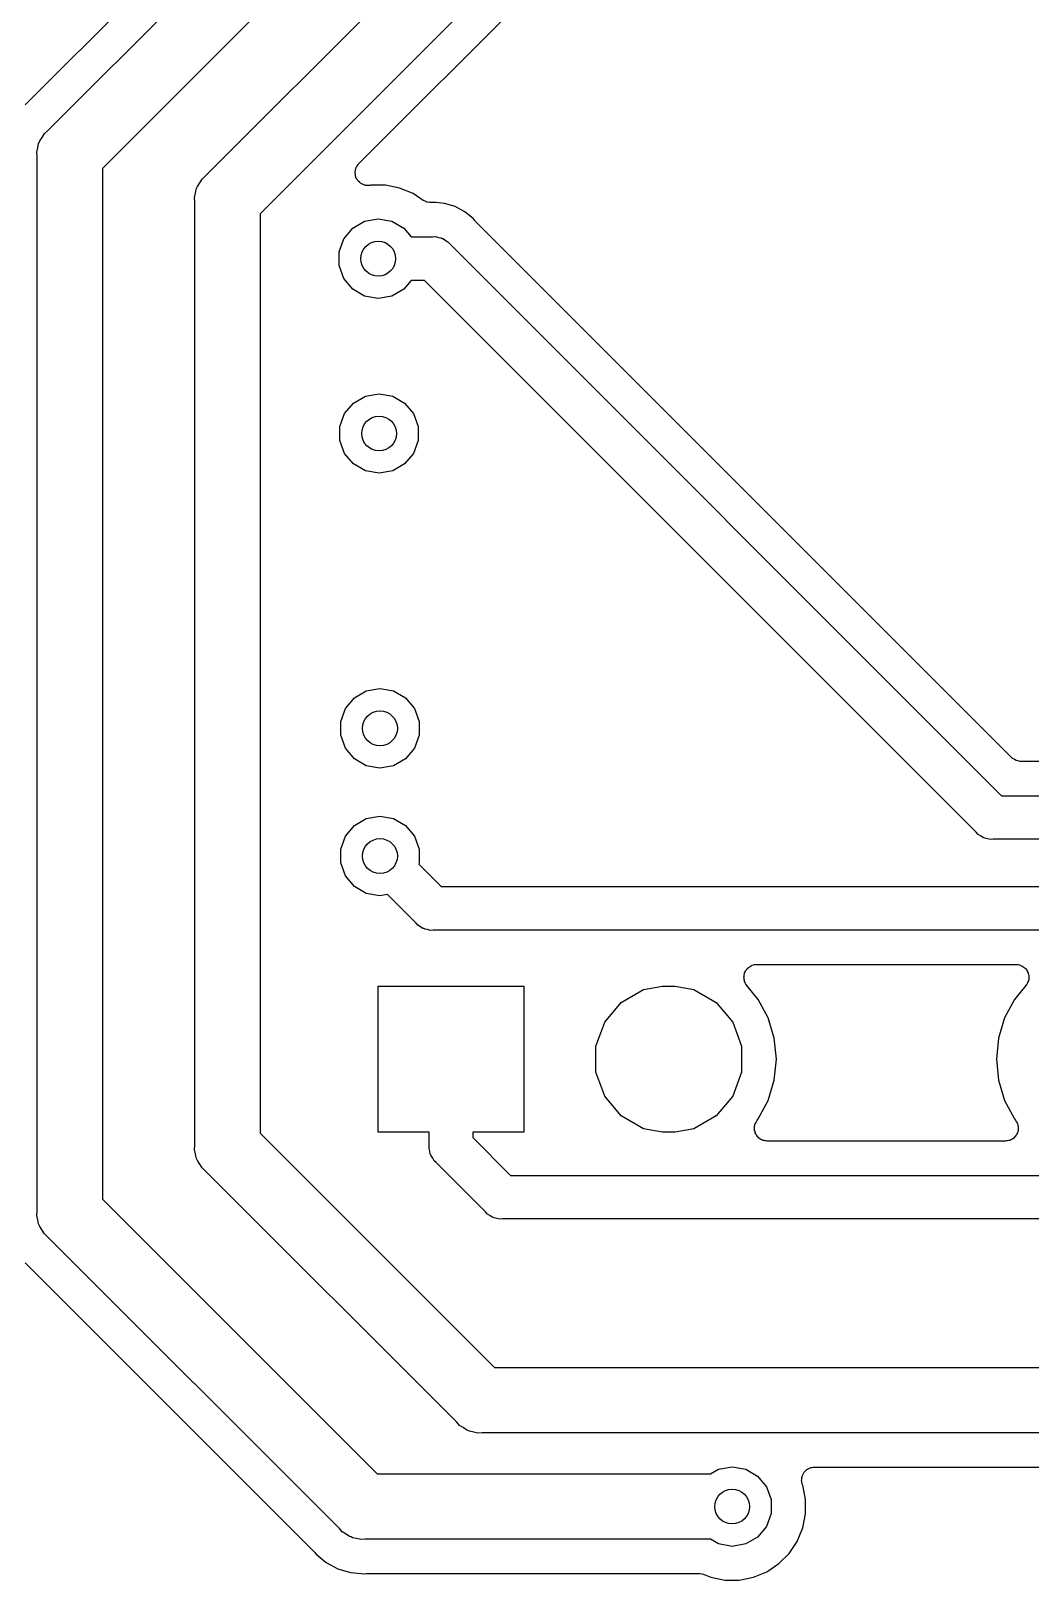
# Model space of a CAD drawing. Extents: x 91.4 to 190.2, y -113.9 to -59.9.
# Drawn here: x 110.92 to 122.58, y -100.42 to -82.34 of the extents above; entities that cross this region are included whole.
import ezdxf

# ---------------------------------------------------------------- set-up
doc = ezdxf.new("R2010")
doc.units = 0
doc.header["$MEASUREMENT"] = 0
doc.layers.add('BLACK', color=7, linetype='CONTINUOUS')

msp = doc.modelspace()

# ---------------------------------------------------------------- linework, layer by layer
at = {"layer": 'BLACK', "linetype": 'CONTINUOUS'}
for p, q in [((114.145, -79.9104), (110.85, -83.2054)), ((111.112, -83.5088), (114.589, -80.0322)), ((115.228, -80.4712), (111.751, -83.9478)), ((112.952, -84.0388), (116.359, -80.6322)), ((116.998, -81.0712), (113.591, -84.4778)), ((114.744, -83.8909), (117.26, -81.3746)), ((110.998, -83.7075), (111.006, -83.6577)), ((111.006, -83.6577), (111.015, -83.6429)), ((111.015, -83.6429), (111.019, -83.6265)), ((111.019, -83.6265), (111.048, -83.5851)), ((111.048, -83.5851), (111.074, -83.5413)), ((111.074, -83.5413), (111.112, -83.5088)), ((110.985, -83.7563), (110.998, -83.7075)), ((110.989, -83.8066), (110.985, -83.7563)), ((110.989, -96.1134), (110.989, -83.8066)), ((111.751, -83.9478), (111.751, -95.9722)), ((112.914, -84.0713), (112.952, -84.0388)), ((114.7, -83.9839), (114.705, -83.9666)), ((114.701, -83.9921), (114.7, -83.9839)), ((114.7, -84.0003), (114.701, -83.9921)), ((114.703, -84.0179), (114.7, -84.0003)), ((114.705, -84.0358), (114.703, -84.0179)), ((114.705, -83.9666), (114.708, -83.9488)), ((114.708, -84.0433), (114.705, -84.0358)), ((114.708, -83.9488), (114.712, -83.9416)), ((114.712, -83.9416), (114.714, -83.9336)), ((114.714, -83.9336), (114.724, -83.9189)), ((114.724, -83.9189), (114.733, -83.9031)), ((114.733, -83.9031), (114.739, -83.8977)), ((114.739, -83.8977), (114.744, -83.8909)), ((112.838, -84.2374), (112.846, -84.1877)), ((112.846, -84.1877), (112.855, -84.1729)), ((112.855, -84.1729), (112.859, -84.1565)), ((112.859, -84.1565), (112.888, -84.1151)), ((112.888, -84.1151), (112.914, -84.0713)), ((114.71, -84.0514), (114.708, -84.0433)), ((114.719, -84.0668), (114.71, -84.0514)), ((114.727, -84.083), (114.719, -84.0668)), ((114.733, -84.0889), (114.727, -84.083)), ((114.737, -84.0959), (114.733, -84.0889)), ((114.751, -84.1072), (114.737, -84.0959)), ((114.764, -84.1199), (114.751, -84.1072)), ((114.771, -84.1234), (114.764, -84.1199)), ((114.777, -84.1285), (114.771, -84.1234)), ((114.794, -84.1343), (114.777, -84.1285)), ((114.811, -84.1419), (114.794, -84.1343)), ((114.819, -84.1426), (114.811, -84.1419)), ((114.827, -84.1453), (114.819, -84.1426)), ((114.845, -84.1449), (114.827, -84.1453)), ((114.863, -84.1464), (114.845, -84.1449)), ((114.871, -84.1443), (114.863, -84.1464)), ((114.879, -84.1441), (114.871, -84.1443)), ((114.886, -84.1428), (114.879, -84.1441)), ((115.054, -84.1428), (114.886, -84.1428)), ((115.22, -84.1757), (115.054, -84.1428)), ((115.376, -84.2404), (115.22, -84.1757)), ((112.825, -84.2863), (112.838, -84.2374)), ((112.829, -84.3366), (112.825, -84.2863)), ((112.829, -95.3434), (112.829, -84.3366)), ((115.496, -84.3205), (115.376, -84.2404)), ((115.519, -84.3307), (115.496, -84.3205)), ((115.542, -84.3411), (115.519, -84.3307)), ((115.543, -84.3411), (115.542, -84.3411)), ((115.544, -84.3415), (115.543, -84.3411)), ((115.569, -84.3431), (115.544, -84.3415)), ((115.594, -84.3451), (115.569, -84.3431)), ((115.617, -84.3428), (115.594, -84.3451)), ((115.641, -84.3453), (115.617, -84.3428)), ((115.745, -84.3555), (115.641, -84.3453)), ((115.641, -84.3453), (115.641, -84.3453)), ((115.641, -84.3453), (115.641, -84.3453)), ((115.868, -84.3929), (115.745, -84.3555)), ((115.982, -84.4536), (115.868, -84.3929)), ((113.591, -84.4778), (113.591, -95.2022)), ((114.672, -84.6444), (114.811, -84.5637)), ((114.811, -84.5637), (114.97, -84.5357)), ((114.97, -84.5357), (115.129, -84.5637)), ((115.129, -84.5637), (115.268, -84.6444)), ((116.081, -84.5353), (115.982, -84.4536)), ((116.097, -84.5546), (116.081, -84.5353)), ((116.103, -84.5594), (116.097, -84.5546)), ((116.107, -84.5655), (116.103, -84.5594)), ((122.364, -90.8221), (116.107, -84.5655)), ((114.568, -84.7679), (114.672, -84.6444)), ((115.268, -84.6444), (115.354, -84.746)), ((115.354, -84.746), (115.605, -84.746)), ((115.605, -84.746), (115.639, -84.7431)), ((115.639, -84.7431), (115.672, -84.7518)), ((115.672, -84.7518), (115.705, -84.7576)), ((115.705, -84.7576), (115.715, -84.7633)), ((115.715, -84.7633), (115.726, -84.7662)), ((114.513, -84.9194), (114.568, -84.7679)), ((114.513, -85.0806), (114.513, -84.9194)), ((115.726, -84.7662), (115.753, -84.7856)), ((115.753, -84.7856), (115.782, -84.8024)), ((115.782, -84.8024), (115.804, -84.8282)), ((115.804, -84.8282), (122.242, -91.266)), ((114.568, -85.2321), (114.513, -85.0806)), ((114.672, -85.3556), (114.568, -85.2321)), ((115.354, -85.254), (115.268, -85.3556)), ((115.511, -85.254), (115.354, -85.254)), ((121.949, -91.6918), (115.511, -85.254)), ((114.811, -85.4363), (114.672, -85.3556)), ((114.97, -85.4643), (114.811, -85.4363)), ((115.129, -85.4363), (114.97, -85.4643)), ((115.268, -85.3556), (115.129, -85.4363)), ((114.578, -86.8079), (114.682, -86.6844)), ((114.682, -86.6844), (114.821, -86.6037)), ((114.821, -86.6037), (114.98, -86.5757)), ((114.98, -86.5757), (115.139, -86.6037)), ((115.139, -86.6037), (115.278, -86.6844)), ((115.278, -86.6844), (115.382, -86.8079)), ((114.523, -86.9594), (114.578, -86.8079)), ((115.382, -86.8079), (115.437, -86.9594)), ((114.523, -87.1206), (114.523, -86.9594)), ((115.437, -86.9594), (115.437, -87.1206)), ((114.578, -87.2721), (114.523, -87.1206)), ((114.682, -87.3956), (114.578, -87.2721)), ((115.382, -87.2721), (115.278, -87.3956)), ((115.437, -87.1206), (115.382, -87.2721)), ((114.821, -87.4763), (114.682, -87.3956)), ((114.98, -87.5043), (114.821, -87.4763)), ((115.139, -87.4763), (114.98, -87.5043)), ((115.278, -87.3956), (115.139, -87.4763)), ((114.588, -90.2479), (114.692, -90.1244)), ((114.692, -90.1244), (114.831, -90.0437)), ((114.831, -90.0437), (114.99, -90.0157)), ((114.99, -90.0157), (115.149, -90.0437)), ((115.149, -90.0437), (115.288, -90.1244)), ((115.288, -90.1244), (115.392, -90.2479)), ((114.533, -90.3994), (114.588, -90.2479)), ((115.392, -90.2479), (115.447, -90.3994)), ((114.533, -90.5606), (114.533, -90.3994)), ((115.447, -90.3994), (115.447, -90.5606)), ((114.588, -90.7121), (114.533, -90.5606)), ((114.692, -90.8356), (114.588, -90.7121)), ((115.392, -90.7121), (115.288, -90.8356)), ((115.447, -90.5606), (115.392, -90.7121)), ((114.831, -90.9163), (114.692, -90.8356)), ((115.288, -90.8356), (115.149, -90.9163)), ((122.369, -90.8259), (122.364, -90.8221)), ((122.373, -90.8309), (122.369, -90.8259)), ((122.39, -90.8407), (122.373, -90.8309)), ((122.406, -90.8519), (122.39, -90.8407)), ((122.413, -90.8537), (122.406, -90.8519)), ((122.418, -90.857), (122.413, -90.8537)), ((122.438, -90.8604), (122.418, -90.857)), ((122.457, -90.8654), (122.438, -90.8604)), ((122.463, -90.8649), (122.457, -90.8654)), ((122.47, -90.866), (122.463, -90.8649)), ((124.262, -90.866), (122.47, -90.866)), ((114.99, -90.9443), (114.831, -90.9163)), ((115.149, -90.9163), (114.99, -90.9443)), ((122.242, -91.266), (127.785, -91.266)), ((114.588, -91.7379), (114.692, -91.6144)), ((114.692, -91.6144), (114.831, -91.5337)), ((114.831, -91.5337), (114.99, -91.5057)), ((114.99, -91.5057), (115.149, -91.5337)), ((115.149, -91.5337), (115.288, -91.6144)), ((115.288, -91.6144), (115.392, -91.7379)), ((114.533, -91.8894), (114.588, -91.7379)), ((115.392, -91.7379), (115.447, -91.8894)), ((121.971, -91.7176), (121.949, -91.6918)), ((122, -91.7344), (121.971, -91.7176)), ((122.028, -91.7538), (122, -91.7344)), ((122.039, -91.7567), (122.028, -91.7538)), ((122.048, -91.7624), (122.039, -91.7567)), ((122.082, -91.7682), (122.048, -91.7624)), ((122.114, -91.7769), (122.082, -91.7682)), ((122.148, -91.774), (122.114, -91.7769)), ((127.879, -91.774), (122.148, -91.774)), ((114.533, -92.0506), (114.533, -91.8894)), ((115.447, -91.8894), (115.447, -92.0506)), ((114.588, -92.2021), (114.533, -92.0506)), ((115.447, -92.0506), (115.443, -92.0634)), ((115.443, -92.0634), (115.705, -92.326)), ((114.692, -92.3256), (114.588, -92.2021)), ((114.831, -92.4063), (114.692, -92.3256)), ((115.705, -92.326), (132.125, -92.326)), ((114.99, -92.4343), (114.831, -92.4063)), ((115.079, -92.4185), (114.99, -92.4343)), ((115.413, -92.7518), (115.079, -92.4185)), ((115.434, -92.7776), (115.413, -92.7518)), ((115.463, -92.7944), (115.434, -92.7776)), ((115.491, -92.8138), (115.463, -92.7944)), ((115.502, -92.8167), (115.491, -92.8138)), ((115.512, -92.8224), (115.502, -92.8167)), ((115.545, -92.8282), (115.512, -92.8224)), ((115.578, -92.8369), (115.545, -92.8282)), ((115.611, -92.834), (115.578, -92.8369)), ((132.219, -92.834), (115.611, -92.834)), ((119.302, -93.2621), (119.313, -93.2533)), ((119.313, -93.2533), (119.325, -93.2492)), ((119.325, -93.2492), (119.335, -93.243)), ((119.335, -93.243), (119.349, -93.2406)), ((119.349, -93.2406), (119.362, -93.236)), ((119.362, -93.236), (119.374, -93.2361)), ((119.374, -93.2361), (119.387, -93.234)), ((119.387, -93.234), (122.413, -93.234)), ((122.413, -93.234), (122.426, -93.2361)), ((122.426, -93.2361), (122.438, -93.236)), ((122.438, -93.236), (122.451, -93.2406)), ((122.451, -93.2406), (122.465, -93.243)), ((122.465, -93.243), (122.475, -93.2492)), ((122.475, -93.2492), (122.487, -93.2533)), ((122.487, -93.2533), (122.498, -93.2621)), ((119.237, -93.3824), (119.239, -93.3703)), ((119.239, -93.3961), (119.237, -93.3824)), ((119.239, -93.358), (119.244, -93.3449)), ((119.239, -93.3703), (119.239, -93.358)), ((119.239, -93.41), (119.239, -93.3961)), ((119.243, -93.4216), (119.239, -93.41)), ((119.245, -93.4338), (119.243, -93.4216)), ((119.244, -93.3449), (119.246, -93.3312)), ((119.252, -93.4459), (119.245, -93.4338)), ((119.246, -93.3312), (119.252, -93.3206)), ((119.252, -93.3206), (119.257, -93.309)), ((119.257, -93.309), (119.266, -93.2983)), ((119.266, -93.2983), (119.273, -93.2863)), ((119.273, -93.2863), (119.282, -93.2785)), ((119.282, -93.2785), (119.29, -93.2691)), ((119.29, -93.2691), (119.302, -93.2621)), ((122.498, -93.2621), (122.51, -93.2691)), ((122.51, -93.2691), (122.518, -93.2785)), ((122.518, -93.2785), (122.527, -93.2863)), ((122.527, -93.2863), (122.534, -93.2983)), ((122.534, -93.2983), (122.543, -93.309)), ((122.543, -93.309), (122.548, -93.3206)), ((122.548, -93.3206), (122.554, -93.3312)), ((122.555, -93.4338), (122.548, -93.4459)), ((122.554, -93.3312), (122.556, -93.3449)), ((122.557, -93.4216), (122.555, -93.4338)), ((122.556, -93.3449), (122.561, -93.358)), ((122.561, -93.41), (122.557, -93.4216)), ((122.561, -93.358), (122.561, -93.3703)), ((122.561, -93.3703), (122.563, -93.3824)), ((122.563, -93.3824), (122.561, -93.3961)), ((122.561, -93.3961), (122.561, -93.41)), ((114.97, -95.19), (114.97, -93.49)), ((114.97, -93.49), (116.67, -93.49)), ((116.67, -93.49), (116.67, -95.19)), ((117.805, -93.6788), (118.065, -93.5289)), ((118.065, -93.5289), (118.286, -93.49)), ((118.286, -93.49), (118.434, -93.49)), ((118.434, -93.49), (118.655, -93.5289)), ((118.655, -93.5289), (118.915, -93.6788)), ((119.257, -93.459), (119.252, -93.4459)), ((119.265, -93.4684), (119.257, -93.459)), ((119.271, -93.4792), (119.265, -93.4684)), ((119.404, -93.6422), (119.271, -93.4792)), ((122.529, -93.4792), (122.396, -93.6422)), ((122.535, -93.4684), (122.529, -93.4792)), ((122.543, -93.459), (122.535, -93.4684)), ((122.548, -93.4459), (122.543, -93.459)), ((117.613, -93.9084), (117.805, -93.6788)), ((118.915, -93.6788), (119.107, -93.9084)), ((119.52, -93.8593), (119.404, -93.6422)), ((122.396, -93.6422), (122.28, -93.8593)), ((117.51, -94.1901), (117.613, -93.9084)), ((119.107, -93.9084), (119.21, -94.1901)), ((119.592, -94.095), (119.52, -93.8593)), ((122.28, -93.8593), (122.208, -94.095)), ((119.616, -94.34), (119.592, -94.095)), ((122.208, -94.095), (122.184, -94.34)), ((117.51, -94.4899), (117.51, -94.1901)), ((119.21, -94.1901), (119.21, -94.4899)), ((119.592, -94.585), (119.616, -94.34)), ((122.184, -94.34), (122.208, -94.585)), ((117.613, -94.7716), (117.51, -94.4899)), ((119.21, -94.4899), (119.107, -94.7716)), ((119.52, -94.8207), (119.592, -94.585)), ((122.208, -94.585), (122.28, -94.8207)), ((117.805, -95.0012), (117.613, -94.7716)), ((119.107, -94.7716), (118.915, -95.0012)), ((119.404, -95.0378), (119.52, -94.8207)), ((122.28, -94.8207), (122.396, -95.0378)), ((118.065, -95.1511), (117.805, -95.0012)), ((118.915, -95.0012), (118.655, -95.1511)), ((119.38, -95.071), (119.388, -95.0616)), ((119.388, -95.0616), (119.394, -95.0508)), ((119.394, -95.0508), (119.404, -95.0378)), ((122.396, -95.0378), (122.406, -95.0508)), ((122.406, -95.0508), (122.412, -95.0616)), ((122.412, -95.0616), (122.42, -95.071)), ((113.591, -95.2022), (116.326, -97.9368)), ((115.566, -95.19), (114.97, -95.19)), ((115.566, -95.3489), (115.566, -95.19)), ((116.67, -95.19), (116.074, -95.19)), ((116.074, -95.19), (116.074, -95.2548)), ((118.286, -95.19), (118.065, -95.1511)), ((118.434, -95.19), (118.286, -95.19)), ((118.655, -95.1511), (118.434, -95.19)), ((119.36, -95.1476), (119.362, -95.1339)), ((119.362, -95.1597), (119.36, -95.1476)), ((119.362, -95.12), (119.366, -95.1084)), ((119.362, -95.1339), (119.362, -95.12)), ((119.362, -95.172), (119.362, -95.1597)), ((119.367, -95.1851), (119.362, -95.172)), ((119.366, -95.1084), (119.368, -95.0962)), ((119.369, -95.1988), (119.367, -95.1851)), ((119.368, -95.0962), (119.375, -95.0841)), ((119.376, -95.2094), (119.369, -95.1988)), ((119.375, -95.0841), (119.38, -95.071)), ((119.38, -95.221), (119.376, -95.2094)), ((119.389, -95.2317), (119.38, -95.221)), ((119.396, -95.2437), (119.389, -95.2317)), ((119.405, -95.2515), (119.396, -95.2437)), ((122.404, -95.2437), (122.395, -95.2515)), ((122.411, -95.2317), (122.404, -95.2437)), ((122.42, -95.221), (122.411, -95.2317)), ((122.42, -95.071), (122.425, -95.0841)), ((122.424, -95.2094), (122.42, -95.221)), ((122.431, -95.1988), (122.424, -95.2094)), ((122.425, -95.0841), (122.432, -95.0962)), ((122.433, -95.1851), (122.431, -95.1988)), ((122.432, -95.0962), (122.434, -95.1084)), ((122.438, -95.172), (122.433, -95.1851)), ((122.434, -95.1084), (122.438, -95.12)), ((122.438, -95.12), (122.438, -95.1339)), ((122.438, -95.1339), (122.44, -95.1476)), ((122.44, -95.1476), (122.438, -95.1597)), ((122.438, -95.1597), (122.438, -95.172)), ((112.825, -95.3937), (112.829, -95.3434)), ((112.838, -95.4425), (112.825, -95.3937)), ((115.563, -95.3825), (115.566, -95.3489)), ((115.572, -95.415), (115.563, -95.3825)), ((115.578, -95.4482), (115.572, -95.415)), ((116.074, -95.2548), (116.515, -95.696)), ((119.413, -95.2609), (119.405, -95.2515)), ((119.425, -95.2679), (119.413, -95.2609)), ((119.436, -95.2767), (119.425, -95.2679)), ((119.448, -95.2808), (119.436, -95.2767)), ((119.458, -95.287), (119.448, -95.2808)), ((119.472, -95.2894), (119.458, -95.287)), ((119.485, -95.294), (119.472, -95.2894)), ((119.498, -95.2939), (119.485, -95.294)), ((119.51, -95.296), (119.498, -95.2939)), ((122.29, -95.296), (119.51, -95.296)), ((122.302, -95.2939), (122.29, -95.296)), ((122.315, -95.294), (122.302, -95.2939)), ((122.328, -95.2894), (122.315, -95.294)), ((122.342, -95.287), (122.328, -95.2894)), ((122.352, -95.2808), (122.342, -95.287)), ((122.364, -95.2767), (122.352, -95.2808)), ((122.375, -95.2679), (122.364, -95.2767)), ((122.387, -95.2609), (122.375, -95.2679)), ((122.395, -95.2515), (122.387, -95.2609)), ((112.846, -95.4923), (112.838, -95.4425)), ((112.855, -95.5071), (112.846, -95.4923)), ((112.859, -95.5235), (112.855, -95.5071)), ((112.888, -95.5649), (112.859, -95.5235)), ((112.914, -95.6087), (112.888, -95.5649)), ((112.952, -95.6412), (112.914, -95.6087)), ((115.583, -95.458), (115.578, -95.4482)), ((115.586, -95.469), (115.583, -95.458)), ((115.606, -95.4966), (115.586, -95.469)), ((115.622, -95.5258), (115.606, -95.4966)), ((115.648, -95.5474), (115.622, -95.5258)), ((116.223, -96.1218), (115.648, -95.5474)), ((115.887, -98.5755), (112.952, -95.6412)), ((116.515, -95.696), (136.395, -95.696)), ((110.985, -96.1637), (110.989, -96.1134)), ((111.751, -95.9722), (114.958, -99.179)), ((116.244, -96.1476), (116.223, -96.1218)), ((116.273, -96.1644), (116.244, -96.1476)), ((110.998, -96.2126), (110.985, -96.1637)), ((111.006, -96.2623), (110.998, -96.2126)), ((111.015, -96.2771), (111.006, -96.2623)), ((111.019, -96.2935), (111.015, -96.2771)), ((111.048, -96.3349), (111.019, -96.2935)), ((116.301, -96.1838), (116.273, -96.1644)), ((116.312, -96.1867), (116.301, -96.1838)), ((116.322, -96.1924), (116.312, -96.1867)), ((116.355, -96.1982), (116.322, -96.1924)), ((116.388, -96.2069), (116.355, -96.1982)), ((116.421, -96.204), (116.388, -96.2069)), ((136.489, -96.204), (116.421, -96.204)), ((111.074, -96.3787), (111.048, -96.3349)), ((111.112, -96.4112), (111.074, -96.3787)), ((114.519, -99.8176), (111.112, -96.4112)), ((110.85, -96.7146), (114.215, -100.08)), ((116.326, -97.9368), (124.476, -97.9368)), ((115.919, -98.6142), (115.887, -98.5755)), ((115.963, -98.6394), (115.919, -98.6142)), ((116.004, -98.6684), (115.963, -98.6394)), ((116.021, -98.6728), (116.004, -98.6684)), ((116.035, -98.6813), (116.021, -98.6728)), ((116.085, -98.6901), (116.035, -98.6813)), ((116.134, -98.7032), (116.085, -98.6901)), ((116.184, -98.6988), (116.134, -98.7032)), ((124.335, -98.6988), (116.184, -98.6988)), ((114.958, -99.179), (118.846, -99.179)), ((118.846, -99.179), (118.941, -99.1237)), ((118.941, -99.1237), (119.1, -99.0957)), ((119.1, -99.0957), (119.259, -99.1237)), ((119.259, -99.1237), (119.398, -99.2044)), ((119.398, -99.2044), (119.502, -99.3279)), ((119.914, -99.2228), (119.917, -99.2135)), ((119.914, -99.2391), (119.914, -99.2228)), ((119.917, -99.2135), (119.918, -99.2037)), ((119.918, -99.2037), (119.926, -99.1892)), ((119.926, -99.1892), (119.931, -99.1738)), ((119.931, -99.1738), (119.938, -99.1662)), ((119.938, -99.1662), (119.942, -99.1575)), ((119.942, -99.1575), (119.954, -99.1464)), ((119.954, -99.1464), (119.965, -99.1339)), ((119.965, -99.1339), (119.973, -99.129)), ((119.973, -99.129), (119.981, -99.1223)), ((119.981, -99.1223), (119.996, -99.116)), ((119.996, -99.116), (120.01, -99.1078)), ((120.01, -99.1078), (120.02, -99.1061)), ((120.02, -99.1061), (120.029, -99.1024)), ((120.029, -99.1024), (120.045, -99.1016)), ((120.045, -99.1016), (120.061, -99.0988)), ((120.061, -99.0988), (124.056, -99.0988)), ((119.502, -99.3279), (119.557, -99.4794)), ((119.911, -99.2553), (119.914, -99.2391)), ((119.914, -99.265), (119.911, -99.2553)), ((119.914, -99.2748), (119.914, -99.265)), ((119.919, -99.2902), (119.914, -99.2748)), ((119.923, -99.3062), (119.919, -99.2902)), ((119.924, -99.31), (119.923, -99.3062)), ((119.957, -99.4756), (119.924, -99.31)), ((119.557, -99.4794), (119.557, -99.6406)), ((119.957, -99.6444), (119.957, -99.4756)), ((119.557, -99.6406), (119.502, -99.7921)), ((119.924, -99.81), (119.957, -99.6444)), ((114.551, -99.8564), (114.519, -99.8176)), ((114.595, -99.8816), (114.551, -99.8564)), ((114.636, -99.9106), (114.595, -99.8816)), ((114.653, -99.915), (114.636, -99.9106)), ((114.668, -99.9235), (114.653, -99.915)), ((114.717, -99.9323), (114.668, -99.9235)), ((114.766, -99.9454), (114.717, -99.9323)), ((114.817, -99.941), (114.766, -99.9454)), ((118.846, -99.941), (114.817, -99.941)), ((118.941, -99.9963), (118.846, -99.941)), ((119.398, -99.9156), (119.259, -99.9963)), ((119.502, -99.7921), (119.398, -99.9156)), ((119.86, -99.966), (119.894, -99.8834)), ((119.894, -99.8834), (119.924, -99.81)), ((119.894, -99.8834), (119.894, -99.8834)), ((114.215, -100.08), (114.22, -100.086)), ((114.22, -100.086), (114.225, -100.091)), ((114.225, -100.091), (114.245, -100.115)), ((114.245, -100.115), (114.269, -100.135)), ((119.1, -100.024), (118.941, -99.9963)), ((119.259, -99.9963), (119.1, -100.024)), ((119.646, -100.226), (119.766, -100.106)), ((119.766, -100.106), (119.86, -99.966)), ((114.269, -100.135), (114.269, -100.135)), ((114.269, -100.135), (114.363, -100.212)), ((114.363, -100.212), (114.363, -100.212)), ((114.363, -100.212), (114.364, -100.213)), ((114.364, -100.213), (114.5, -100.285)), ((114.5, -100.285), (114.647, -100.33)), ((119.506, -100.32), (119.646, -100.226)), ((114.647, -100.33), (114.769, -100.342)), ((114.769, -100.342), (114.769, -100.342)), ((114.769, -100.342), (114.8, -100.345)), ((114.8, -100.345), (114.831, -100.342)), ((114.831, -100.342), (114.838, -100.342)), ((114.838, -100.342), (114.846, -100.341)), ((114.846, -100.341), (118.716, -100.341)), ((118.716, -100.341), (118.719, -100.342)), ((118.719, -100.342), (118.722, -100.341)), ((118.722, -100.341), (118.745, -100.346)), ((118.745, -100.346), (118.767, -100.35)), ((118.767, -100.35), (118.77, -100.352)), ((118.77, -100.352), (118.773, -100.352)), ((118.773, -100.352), (118.85, -100.384)), ((118.85, -100.384), (119.016, -100.417)), ((119.016, -100.417), (119.184, -100.417)), ((119.184, -100.417), (119.35, -100.384)), ((119.35, -100.384), (119.506, -100.32))]:
    msp.add_line(p, q, dxfattribs=at)
at = {"layer": 'BLACK'}
for centre in [(114.97, -85), (114.98, -87.04), (114.99, -90.48), (114.99, -91.97), (119.1, -99.56)]:
    msp.add_circle(centre, 0.2032, dxfattribs=at)

doc.saveas('drawing.dxf')
